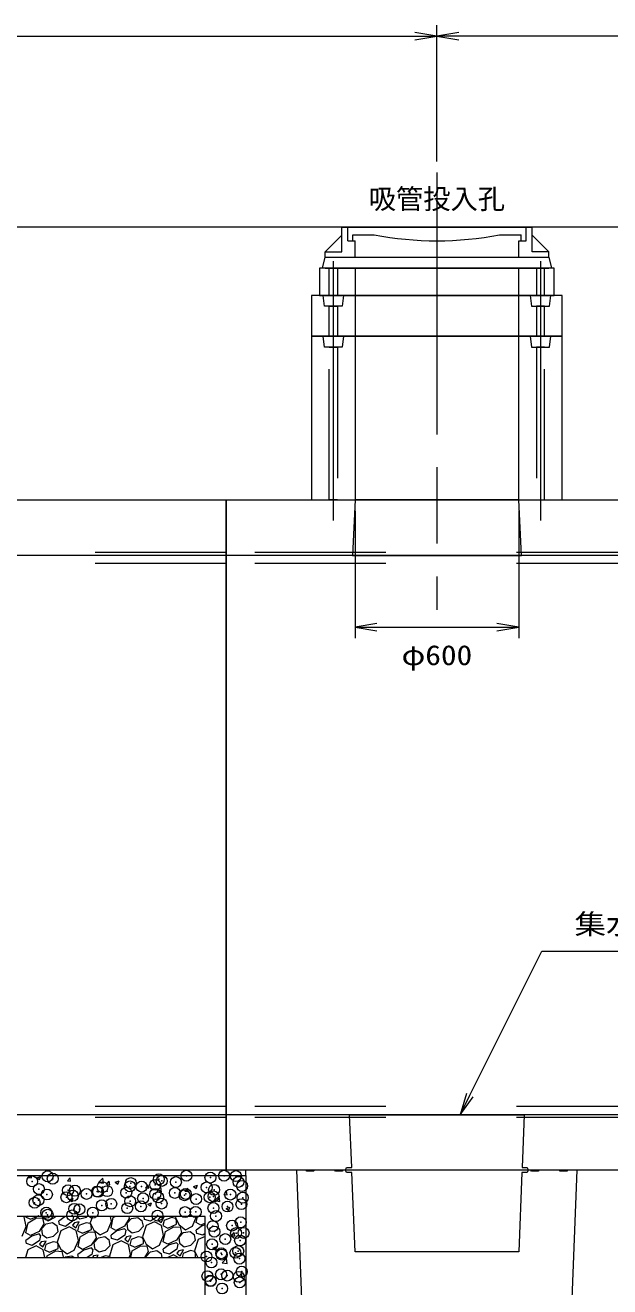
# Model space of a CAD drawing. Units: millimetres at full size; details may follow other scales. Extents: x 37600 to 71200, y -111040 to -87280.
# Drawn here: x 63388 to 65532, y -95914 to -91290 of the extents above; entities that cross this region are included whole.
import ezdxf
from ezdxf.enums import TextEntityAlignment as Align

# ---------------------------------------------------------------- set-up
doc = ezdxf.new("R2010")
doc.units = ezdxf.units.MM
doc.header["$LTSCALE"] = 80.0044
doc.header["$PDMODE"] = 32
doc.header["$PDSIZE"] = 40
doc.linetypes.add('CHAIN', pattern=[18.5, 12, -1.5, 3.5, -1.5])
doc.linetypes.add('DASHED_SPACED', pattern=[12, 6, -6])
for name, color, linetype, lineweight in [('0_2', 4, 'Continuous', 13), ('寸法', 6, 'Continuous', 13), ('文字', 2, 'Continuous', 13), ('ﾊｯﾁﾝｸﾞ', 4, 'Continuous', 9)]:
    doc.layers.add(name, color=color, linetype=linetype, lineweight=lineweight)
doc.styles.add('ＭＳ ゴシック', font='')
doc.styles.get('ＭＳ ゴシック').set_extended_font_data('MS Gothic')

# ---------------------------------------------------------------- blocks, each defined once
blk = doc.blocks.new('open_arrow')
at = {"color": 0, "linetype": 'Continuous', "lineweight": -2}
blk.add_lwpolyline([(7.5, 1.25), (0, 0), (7.5, -1.25)], dxfattribs=at)

msp = doc.modelspace()

# ---------------------------------------------------------------- linework, layer by layer
at = {"layer": '0_2', "color": 2, "linetype": 'CHAIN'}
for p, q in [((64897.5, -91830), (64897.5, -93433)), ((64517.5, -92155), (64517.5, -93105)), ((65277.5, -92155), (65277.5, -93105))]:
    msp.add_line(p, q, dxfattribs=at)
at = {"layer": '0_2'}
for p, q in [((68825, -92030), (52600, -92030)), ((64548.5, -92030), (65246.5, -92030)), ((64548.5, -92120), (64548.5, -92030)), ((64570.5, -92080), (64570.5, -92030)), ((65224.5, -92080), (65224.5, -92030)), ((65246.5, -92120), (65246.5, -92030)), ((64487.5, -92120), (64548.5, -92059)), ((64570.5, -92080), (64597.5, -92080)), ((64589, -92058), (64667.5, -92058)), ((64589, -92080), (64589, -92058)), ((64597.5, -92140), (64597.5, -92080)), ((65127.5, -92058), (65206, -92058)), ((65197.5, -92080), (65224.5, -92080)), ((65197.5, -92140), (65197.5, -92080)), ((65206, -92080), (65206, -92058)), ((65246.5, -92059), (65307.5, -92120)), ((64487.5, -92140), (64487.5, -92120)), ((64487.5, -92120), (64548.5, -92120)), ((64487.5, -92140), (65307.5, -92140)), ((65307.5, -92120), (65246.5, -92120)), ((65307.5, -92140), (65307.5, -92120)), ((64487.5, -92180), (65307.5, -92180))]:
    msp.add_line(p, q, dxfattribs=at)
at = {"layer": '0_2', "linetype": 'DASHED_SPACED'}
for p, q in [((64125, -93223), (59490, -93223)), ((65670, -93223), (64125, -93223)), ((64125, -93263), (59490, -93263)), ((65670, -93263), (64125, -93263)), ((64125, -95253), (59490, -95253)), ((65670, -95253), (64125, -95253)), ((64125, -95293), (59490, -95293)), ((65670, -95293), (64125, -95293))]:
    msp.add_line(p, q, dxfattribs=at)
at = {"layer": '0_2', "color": 3}
for p, q in [((64125, -93233), (59490, -93233)), ((65670, -93233), (64125, -93233)), ((64125, -95283), (59490, -95283)), ((65670, -95283), (64125, -95283))]:
    msp.add_line(p, q, dxfattribs=at)
at = {"layer": '0_2'}
msp.add_lwpolyline([(64487.5, -92140), (65307.5, -92140), (65317.5, -92180), (64477.5, -92180)], close=True, dxfattribs=at)
at = {"layer": '0_2', "color": 3}
for points in [[(64467.5, -92280), (65327.5, -92280), (65327.5, -92180), (64467.5, -92180)], [(64597.5, -92430), (65197.5, -92430), (65197.5, -92180), (64597.5, -92180)], [(64597.5, -92280), (65197.5, -92280), (65197.5, -92180), (64597.5, -92180)], [(64437.5, -92430), (65357.5, -92430), (65357.5, -92280), (64437.5, -92280)], [(64437.5, -93030), (65357.5, -93030), (65357.5, -92430), (64437.5, -92430)], [(64597.5, -93030), (65197.5, -93030), (65197.5, -92430), (64597.5, -92430)], [(64125, -95486), (62580, -95486), (62580, -93030), (64125, -93030)], [(65670, -95486), (64125, -95486), (64125, -93030), (65670, -93030)], [(64587.5, -93233), (65207.5, -93233), (65197.5, -93030), (64597.5, -93030)], [(65209.74, -95477), (65229.02, -95477), (65232.02, -95486), (64562.98, -95486), (64565.98, -95477), (64585.26, -95477), (64577.5, -95283), (65217.5, -95283)]]:
    msp.add_lwpolyline(points, close=True, dxfattribs=at)
at = {"layer": '0_2', "linetype": 'DASHED_SPACED'}
for points in [[(64532.5, -92280), (64502.5, -92280), (64502.5, -92180), (64532.5, -92180)], [(65262.5, -92280), (65292.5, -92280), (65292.5, -92180), (65262.5, -92180)], [(64550, -92320), (64485, -92320), (64480, -92280), (64555, -92280)], [(65245, -92320), (65310, -92320), (65315, -92280), (65240, -92280)], [(64532.5, -92430), (64502.5, -92430), (64502.5, -92320), (64532.5, -92320)], [(65262.5, -92430), (65292.5, -92430), (65292.5, -92320), (65262.5, -92320)], [(64550, -92470), (64485, -92470), (64480, -92430), (64555, -92430)], [(64532.5, -93030), (64502.5, -93030), (64502.5, -92470), (64532.5, -92470)], [(65245, -92470), (65310, -92470), (65315, -92430), (65240, -92430)], [(65262.5, -93030), (65292.5, -93030), (65292.5, -92470), (65262.5, -92470)]]:
    msp.add_lwpolyline(points, close=True, dxfattribs=at)
at = {"layer": '0_2', "color": 3}
for points in [[(64597.5, -92180), (65197.5, -92180), (64597.5, -92180)], [(65392.54, -95989), (65412.54, -95486), (65376.88, -95486), (65374.38, -95490.5), (65349.38, -95490.5), (65346.88, -95486), (65271.88, -95486), (65269.38, -95490.5), (65244.38, -95490.5), (65241.88, -95486), (65232.02, -95486), (65229.02, -95495), (65209.02, -95495), (65197.5, -95786), (64597.5, -95786), (64585.98, -95495), (64565.98, -95495), (64562.98, -95486), (64553.12, -95486), (64550.62, -95490.5), (64525.62, -95490.5), (64523.12, -95486), (64448.12, -95486), (64445.62, -95490.5), (64420.62, -95490.5), (64418.12, -95486), (64382.46, -95486), (64402.46, -95989)]]:
    msp.add_lwpolyline(points, dxfattribs=at)
at = {"layer": '0_2', "color": 7}
for points in [[(53702.5, -95506), (54927.5, -95506), (54927.5, -96089), (56327.5, -96089), (56327.5, -95506), (64197.5, -95506), (64197.5, -96089), (65597.5, -96089), (65597.5, -95506), (66822.5, -95506), (66822.5, -95656), (65747.5, -95656), (65747.5, -96239), (64047.5, -96239), (64047.5, -95656), (56477.5, -95656), (56477.5, -96239), (54777.5, -96239), (54777.5, -95656), (53702.5, -95656)], [(56477.5, -95806), (64047.5, -95806), (64047.5, -95656), (56477.5, -95656)]]:
    msp.add_lwpolyline(points, close=True, dxfattribs=at)
at = {"layer": '0_2'}
msp.add_arc((64897.5, -90866.73), 1213.27, 259.07231, 280.92769, dxfattribs=at)
at = {"layer": '寸法'}
for p, q in [((64897.5, -91790), (64897.5, -91290)), ((64897.5, -91790), (64897.5, -91290)), ((55627.5, -91330), (64897.5, -91330)), ((66675, -91330), (64897.5, -91330)), ((64597.5, -93070), (64597.5, -93536.53)), ((65197.5, -93070), (65197.5, -93536.53)), ((64597.5, -93496.53), (65197.5, -93496.53))]:
    msp.add_line(p, q, dxfattribs=at)
msp.add_lwpolyline([(64982.55, -95283), (65018.33, -95211.45), (65282.55, -94683), (65955.88, -94683)], dxfattribs=at)
at = {"layer": 'ﾊｯﾁﾝｸﾞ'}
for p, q in [((63399.13, -95513.23), (63405.2, -95506)), ((63399.13, -95513.23), (63411.09, -95514.28)), ((63411.09, -95514.28), (63409.56, -95506)), ((63430.56, -95514.23), (63444.57, -95508.85)), ((63430.56, -95514.23), (63440.51, -95520.94)), ((63440.51, -95520.94), (63444.57, -95508.85)), ((63542.58, -95525.78), (63552.23, -95514.29)), ((63554.54, -95526.83), (63552.22, -95514.29)), ((63656.78, -95531.49), (63672.36, -95515.25)), ((63674.52, -95534.29), (63672.31, -95515.3)), ((63542.58, -95525.78), (63554.54, -95526.83)), ((63656.74, -95531.54), (63674.52, -95534.29)), ((63686.04, -95538.33), (63695.68, -95526.84)), ((63686.04, -95538.33), (63697.99, -95539.38)), ((63697.99, -95539.38), (63695.68, -95526.84)), ((63717.99, -95530.25), (63731.99, -95524.87)), ((63717.99, -95530.25), (63727.94, -95536.96)), ((63727.94, -95536.96), (63731.99, -95524.87)), ((63829.49, -95550.88), (63839.13, -95539.39)), ((63829.49, -95550.88), (63841.44, -95551.93)), ((63841.44, -95551.93), (63839.13, -95539.39)), ((63870.19, -95564.64), (63887.97, -95567.4)), ((63870.23, -95564.59), (63885.81, -95548.36)), ((63887.97, -95567.4), (63885.76, -95548.4)), ((63972.94, -95563.43), (63982.58, -95551.94)), ((63972.94, -95563.43), (63984.89, -95564.48)), ((63984.89, -95564.48), (63982.58, -95551.94)), ((64005.42, -95546.26), (64019.42, -95540.89)), ((64005.42, -95546.26), (64015.36, -95552.97)), ((64015.36, -95552.97), (64019.42, -95540.89)), ((64116.39, -95575.98), (64126.03, -95564.49)), ((64128.35, -95577.03), (64126.03, -95564.49)), ((63549.95, -95594.75), (63563.95, -95589.38)), ((63549.95, -95594.75), (63559.89, -95601.46)), ((63559.89, -95601.46), (63563.95, -95589.38)), ((63837.37, -95610.77), (63851.38, -95605.39)), ((63837.37, -95610.77), (63847.32, -95617.48)), ((63847.32, -95617.48), (63851.37, -95605.39)), ((64083.63, -95597.74), (64101.42, -95600.5)), ((64083.68, -95597.7), (64099.26, -95581.46)), ((64101.42, -95600.5), (64099.21, -95581.51)), ((64116.39, -95575.98), (64128.35, -95577.03)), ((63391.47, -95692.6), (63383.67, -95656.68)), ((63388.97, -95656), (63388.7, -95657.01)), ((63388.7, -95657.01), (63406.8, -95665.96)), ((63390.39, -95656), (63395.91, -95653.88)), ((63395.19, -95656), (63395.9, -95653.88)), ((63398.18, -95679.02), (63429.7, -95660.82)), ((63406.8, -95665.96), (63430.09, -95656)), ((63429.7, -95660.82), (63451.76, -95662.63)), ((63433.32, -95656), (63436.52, -95652.18)), ((63437.23, -95656), (63436.52, -95652.18)), ((63450.55, -95656), (63471.78, -95672.09)), ((63471.78, -95672.09), (63497.94, -95658.61)), ((63497.94, -95658.61), (63499.01, -95656)), ((63533.01, -95657.76), (63511.37, -95673.48)), ((63539.15, -95656), (63533.01, -95657.76)), ((63565.3, -95656), (63561.56, -95673.61)), ((63577.31, -95656), (63588.61, -95664.45)), ((63588.61, -95664.45), (63612.72, -95658.62)), ((63612.72, -95658.62), (63615.21, -95656)), ((63634.06, -95656), (63626.53, -95679.74)), ((63703.95, -95673.84), (63700.08, -95656)), ((63702.84, -95697.11), (63710.67, -95660.26)), ((63710.67, -95660.26), (63718.05, -95656)), ((63767.29, -95656), (63769.2, -95663.65)), ((63777.36, -95663.79), (63800.96, -95659.86)), ((63800.96, -95659.86), (63817.34, -95671.42)), ((63825.82, -95666.52), (63824.07, -95656)), ((63872.4, -95656), (63847.56, -95673.37)), ((63880.67, -95660.72), (63874.28, -95669.26)), ((63898.02, -95657.17), (63880.67, -95660.72)), ((63886.13, -95678.58), (63898.02, -95657.17)), ((63923.91, -95660.01), (63897.56, -95670.37)), ((63938.51, -95662.9), (63923.91, -95660.01)), ((63940.6, -95656), (63939.02, -95660.98)), ((63939.02, -95660.98), (63952.51, -95687.15)), ((64001.67, -95691.09), (64016.06, -95656)), ((64015.33, -95678.36), (64020.08, -95656)), ((64124.8, -95626.79), (64138.8, -95621.41)), ((64124.8, -95626.79), (64134.75, -95633.5)), ((64134.74, -95633.5), (64138.8, -95621.41)), ((63376.69, -95728.61), (63391.47, -95692.6)), ((63390.35, -95715.87), (63398.18, -95679.02)), ((63456.71, -95682.41), (63438.95, -95710.44)), ((63448.98, -95699.81), (63464.88, -95682.54)), ((63451.5, -95720.98), (63448.98, -95699.81)), ((63451.76, -95662.63), (63456.71, -95682.41)), ((63464.88, -95682.54), (63488.47, -95678.62)), ((63488.47, -95678.62), (63504.85, -95690.18)), ((63508.59, -95710.65), (63504.85, -95690.18)), ((63513.34, -95685.28), (63511.37, -95673.48)), ((63535.07, -95692.13), (63513.34, -95685.28)), ((63548.97, -95693.8), (63518.47, -95708.18)), ((63561.56, -95673.61), (63535.07, -95692.13)), ((63574.91, -95707.93), (63548.97, -95693.8)), ((63568.18, -95679.48), (63561.8, -95688.02)), ((63561.8, -95688.02), (63573.65, -95697.34)), ((63585.53, -95675.93), (63568.18, -95679.48)), ((63573.65, -95697.34), (63585.53, -95675.93)), ((63582.71, -95743.84), (63574.91, -95707.93)), ((63585.07, -95689.13), (63579.95, -95708.25)), ((63611.42, -95678.77), (63585.07, -95689.13)), ((63598.05, -95717.2), (63630.46, -95703.34)), ((63626.02, -95681.65), (63611.42, -95678.77)), ((63630.22, -95688.93), (63626.02, -95681.65)), ((63626.53, -95679.74), (63640.02, -95705.9)), ((63630.46, -95703.34), (63630.22, -95688.93)), ((63640.02, -95705.9), (63663.02, -95723.34)), ((63689.18, -95709.85), (63703.95, -95673.84)), ((63719.73, -95706.76), (63702.84, -95697.11)), ((63751.44, -95691.69), (63719.73, -95706.76)), ((63752, -95701.06), (63724.25, -95709)), ((63769.2, -95663.65), (63751.44, -95691.69)), ((63756.71, -95706.42), (63752, -95701.06)), ((63756.71, -95706.42), (63752.8, -95724.85)), ((63761.46, -95681.05), (63777.36, -95663.79)), ((63763.99, -95702.22), (63761.46, -95681.05)), ((63762.78, -95702.92), (63779.85, -95715.7)), ((63803.96, -95709.86), (63821.07, -95691.9)), ((63821.07, -95691.9), (63817.34, -95671.42)), ((63830.96, -95689.42), (63817.77, -95730.98)), ((63847.56, -95673.37), (63825.82, -95666.52)), ((63861.46, -95675.05), (63830.96, -95689.42)), ((63887.4, -95689.17), (63861.46, -95675.05)), ((63874.28, -95669.26), (63886.13, -95678.58)), ((63895.2, -95725.08), (63887.4, -95689.17)), ((63897.56, -95670.37), (63892.43, -95689.5)), ((63892.43, -95689.5), (63910.53, -95698.45)), ((63901.91, -95711.51), (63933.43, -95693.31)), ((63910.53, -95698.45), (63942.94, -95684.58)), ((63933.43, -95693.31), (63955.49, -95695.12)), ((63942.71, -95670.17), (63938.51, -95662.9)), ((63942.94, -95684.58), (63942.71, -95670.17)), ((63952.51, -95687.15), (63975.51, -95704.58)), ((63955.49, -95695.12), (63960.44, -95714.89)), ((63975.51, -95704.58), (64001.67, -95691.09)), ((64036.74, -95690.24), (64015.1, -95705.97)), ((64017.07, -95717.77), (64015.1, -95705.97)), ((64032.22, -95688.01), (64015.33, -95678.36)), ((64047.5, -95680.74), (64032.22, -95688.01)), ((64047.5, -95687.17), (64036.74, -95690.24)), ((63411.77, -95727.76), (63390.13, -95743.48)), ((63392.09, -95755.28), (63390.13, -95743.48)), ((63407.24, -95725.52), (63390.35, -95715.87)), ((63438.95, -95710.44), (63407.24, -95725.52)), ((63439.52, -95719.82), (63411.77, -95727.76)), ((63440.32, -95743.61), (63413.83, -95762.13)), ((63444.23, -95725.18), (63439.52, -95719.82)), ((63444.23, -95725.18), (63440.32, -95743.61)), ((63446.94, -95749.48), (63440.55, -95758.02)), ((63464.29, -95745.93), (63446.94, -95749.48)), ((63450.29, -95721.68), (63467.36, -95734.45)), ((63452.4, -95767.34), (63464.29, -95745.93)), ((63490.18, -95748.77), (63463.83, -95759.13)), ((63467.36, -95734.45), (63491.48, -95728.62)), ((63504.78, -95751.65), (63490.18, -95748.77)), ((63491.48, -95728.62), (63508.59, -95710.65)), ((63508.98, -95758.93), (63504.78, -95751.65)), ((63518.47, -95708.18), (63505.29, -95749.74)), ((63505.29, -95749.74), (63518.78, -95775.9)), ((63567.94, -95779.85), (63582.71, -95743.84)), ((63579.95, -95708.25), (63598.05, -95717.2)), ((63581.6, -95767.11), (63589.42, -95730.26)), ((63589.42, -95730.26), (63620.95, -95712.06)), ((63620.95, -95712.06), (63643.01, -95713.88)), ((63647.96, -95733.65), (63630.2, -95761.69)), ((63640.22, -95751.05), (63656.12, -95733.79)), ((63642.75, -95772.22), (63640.22, -95751.05)), ((63643.01, -95713.88), (63647.96, -95733.65)), ((63656.12, -95733.79), (63679.72, -95729.86)), ((63663.02, -95723.34), (63689.18, -95709.85)), ((63679.72, -95729.86), (63696.09, -95741.42)), ((63699.83, -95761.9), (63696.09, -95741.42)), ((63724.25, -95709), (63702.62, -95724.72)), ((63704.58, -95736.52), (63702.62, -95724.72)), ((63726.32, -95743.37), (63704.58, -95736.52)), ((63740.22, -95745.05), (63709.72, -95759.42)), ((63752.8, -95724.85), (63726.32, -95743.37)), ((63766.15, -95759.17), (63740.22, -95745.05)), ((63759.43, -95730.72), (63753.04, -95739.26)), ((63753.04, -95739.26), (63764.89, -95748.58)), ((63776.78, -95727.17), (63759.43, -95730.72)), ((63764.89, -95748.58), (63776.78, -95727.17)), ((63776.31, -95740.37), (63771.19, -95759.5)), ((63802.66, -95730.01), (63776.31, -95740.37)), ((63779.85, -95715.7), (63803.96, -95709.86)), ((63817.26, -95732.9), (63802.66, -95730.01)), ((63821.46, -95740.17), (63817.26, -95732.9)), ((63817.78, -95730.98), (63831.26, -95757.15)), ((63821.7, -95754.58), (63821.46, -95740.17)), ((63880.42, -95761.09), (63895.2, -95725.08)), ((63894.09, -95748.36), (63901.91, -95711.51)), ((63910.97, -95758.01), (63894.09, -95748.36)), ((63942.68, -95742.93), (63910.97, -95758.01)), ((63943.25, -95752.31), (63915.5, -95760.24)), ((63960.44, -95714.89), (63942.68, -95742.93)), ((63947.96, -95757.67), (63943.25, -95752.31)), ((63952.71, -95732.29), (63968.61, -95715.03)), ((63955.23, -95753.47), (63952.71, -95732.29)), ((63954.02, -95754.17), (63971.09, -95766.94)), ((63968.61, -95715.03), (63992.21, -95711.11)), ((63992.21, -95711.11), (64008.58, -95722.67)), ((63995.21, -95761.1), (64012.32, -95743.14)), ((64012.32, -95743.14), (64008.58, -95722.67)), ((64022.2, -95740.67), (64009.02, -95782.23)), ((64038.8, -95724.62), (64017.07, -95717.77)), ((64047.5, -95728.74), (64022.2, -95740.67)), ((64047.5, -95718.53), (64038.8, -95724.62)), ((64144.14, -95726.42), (64153.78, -95714.93)), ((64144.14, -95726.42), (64156.1, -95727.47)), ((64156.1, -95727.47), (64153.78, -95714.93)), ((63397.23, -95778.18), (63388.4, -95806)), ((63413.83, -95762.13), (63392.09, -95755.28)), ((63427.73, -95763.8), (63397.23, -95778.18)), ((63453.67, -95777.93), (63427.73, -95763.8)), ((63440.55, -95758.02), (63452.4, -95767.34)), ((63459.76, -95806), (63453.67, -95777.93)), ((63463.83, -95759.13), (63458.7, -95778.25)), ((63458.7, -95778.25), (63476.8, -95787.2)), ((63466.96, -95806), (63468.18, -95800.26)), ((63468.18, -95800.26), (63499.7, -95782.06)), ((63476.8, -95787.2), (63509.21, -95773.34)), ((63499.7, -95782.06), (63521.76, -95783.88)), ((63509.21, -95773.34), (63508.98, -95758.93)), ((63518.78, -95775.9), (63541.78, -95793.34)), ((63521.76, -95783.88), (63526.71, -95803.65)), ((63534.88, -95803.79), (63558.47, -95799.86)), ((63541.78, -95793.34), (63567.94, -95779.85)), ((63558.47, -95799.86), (63567.17, -95806)), ((63603.01, -95779), (63581.37, -95794.72)), ((63583.25, -95806), (63581.37, -95794.72)), ((63598.49, -95776.76), (63581.6, -95767.11)), ((63630.2, -95761.69), (63598.49, -95776.76)), ((63630.76, -95771.06), (63603.01, -95779)), ((63631.56, -95794.85), (63615.62, -95806)), ((63635.47, -95776.42), (63630.76, -95771.06)), ((63635.47, -95776.42), (63631.56, -95794.85)), ((63655.53, -95797.17), (63638.18, -95800.72)), ((63641.53, -95772.92), (63658.61, -95785.7)), ((63650.63, -95806), (63655.53, -95797.17)), ((63658.61, -95785.7), (63682.72, -95779.86)), ((63681.42, -95800.01), (63666.19, -95806)), ((63696.02, -95802.9), (63681.42, -95800.01)), ((63682.72, -95779.86), (63699.83, -95761.9)), ((63709.72, -95759.42), (63696.53, -95800.98)), ((63773.95, -95795.08), (63766.15, -95759.17)), ((63769.47, -95806), (63773.95, -95795.08)), ((63771.19, -95759.5), (63789.29, -95768.45)), ((63775.47, -95806), (63780.67, -95781.51)), ((63780.67, -95781.51), (63812.19, -95763.31)), ((63789.29, -95768.45), (63821.7, -95754.58)), ((63812.19, -95763.31), (63834.25, -95765.12)), ((63839.2, -95784.89), (63825.83, -95806)), ((63831.26, -95757.15), (63854.26, -95774.58)), ((63831.46, -95802.29), (63847.36, -95785.03)), ((63834.25, -95765.12), (63839.2, -95784.89)), ((63847.36, -95785.03), (63870.96, -95781.11)), ((63854.26, -95774.58), (63880.42, -95761.09)), ((63870.96, -95781.11), (63887.34, -95792.67)), ((63889.77, -95806), (63887.34, -95792.67)), ((63915.5, -95760.24), (63893.86, -95775.97)), ((63895.82, -95787.77), (63893.86, -95775.97)), ((63917.56, -95794.62), (63895.82, -95787.77)), ((63931.46, -95796.29), (63910.86, -95806)), ((63944.05, -95776.09), (63917.56, -95794.62)), ((63949.29, -95806), (63931.46, -95796.29)), ((63947.96, -95757.67), (63944.05, -95776.09)), ((63950.67, -95781.97), (63944.28, -95790.5)), ((63944.28, -95790.5), (63956.13, -95799.83)), ((63968.02, -95778.42), (63950.67, -95781.97)), ((63956.13, -95799.83), (63968.02, -95778.42)), ((63967.56, -95791.62), (63963.7, -95806)), ((63993.91, -95781.25), (63967.56, -95791.62)), ((63971.09, -95766.94), (63995.21, -95761.1)), ((64008.51, -95784.14), (63993.91, -95781.25)), ((64012.71, -95791.42), (64008.51, -95784.14)), ((64009.02, -95782.23), (64021.27, -95806)), ((64012.94, -95805.83), (64012.71, -95791.42)), ((64076.13, -95771.82), (64090.14, -95766.44)), ((64076.13, -95771.82), (64086.08, -95778.53)), ((64086.08, -95778.53), (64090.14, -95766.44)), ((63526.71, -95803.65), (63525.22, -95806)), ((63532.84, -95806), (63534.88, -95803.79)), ((63638.18, -95800.72), (63634.24, -95806)), ((63697.81, -95806), (63696.02, -95802.9)), ((63696.53, -95800.98), (63699.12, -95806)), ((63831.91, -95806), (63831.46, -95802.29)), ((64012.54, -95806), (64012.94, -95805.83)), ((64110.15, -95825.67), (64127.94, -95828.43)), ((64110.19, -95825.62), (64125.77, -95809.39)), ((64127.94, -95828.43), (64125.73, -95809.43)), ((64171.89, -95876.86), (64181.53, -95865.37)), ((64171.89, -95876.86), (64183.85, -95877.91)), ((64183.85, -95877.91), (64181.53, -95865.37)), ((64195.52, -95852.34), (64197.5, -95851.58)), ((64195.52, -95852.34), (64197.5, -95853.68))]:
    msp.add_line(p, q, dxfattribs=at)
msp.add_lwpolyline([(56327.5, -95506), (64197.5, -95506), (64197.5, -95486), (56327.5, -95486)], close=True, dxfattribs=at)
for p in [(63413.22, -95527.46), (63470.07, -95508.92), (63488.97, -95517.48), (63775.23, -95533.62), (63864.86, -95539.95), (63877.91, -95519.54), (63888.66, -95525.61), (63940.6, -95529.98), (63978.93, -95506.74), (64066.91, -95513.35), (64116.98, -95506.76), (64160.58, -95507.75), (64169.86, -95529.49), (63438.03, -95555.48), (63467.64, -95575.5), (63538.75, -95585.68), (63544.8, -95559.99), (63562.66, -95579.74), (63570.33, -95561.42), (63612.73, -95573.15), (63651.56, -95564.5), (63655.39, -95565.66), (63671.35, -95548.62), (63688.48, -95563.17), (63758.33, -95569.02), (63772.02, -95545.63), (63814.79, -95546.54), (63865.09, -95573.53), (63875.48, -95586.12), (63936.58, -95569.53), (63971.86, -95578.04), (63976.5, -95573.31), (64053.22, -95549.51), (64064.37, -95585.64), (64078.62, -95582.55), (64080.38, -95558.32), (64140.11, -95575.67), (64183.07, -95544.24), (64185.38, -95587.06), (63422.11, -95605.7), (63436.35, -95596.37), (63567.9, -95628), (63586.67, -95629.59), (63668.92, -95615.19), (63703.31, -95609.57), (63762.17, -95625.43), (63772.79, -95600.2), (63812.24, -95618.84), (63819.95, -95589.55), (63887.99, -95608.86), (64014.3, -95592.23), (64077.95, -95624.9), (64129.6, -95619.5), (64180.64, -95610.82), (63465.21, -95642.08), (63470.04, -95649.61), (63560.12, -95652.03), (63635.86, -95642.06), (63873.05, -95652.7), (63974.07, -95639.89), (64012.97, -95639.52), (64087.5, -95654.55), (64178.2, -95677.39), (64075.52, -95691.48), (64081.84, -95711.61), (64146.44, -95689.26), (64161.19, -95716.81), (64188.61, -95716.12), (64073.08, -95758.05), (64121.35, -95738.83), (64175.77, -95743.97), (64052.63, -95802.76), (64106.65, -95790.92), (64108.58, -95795.69), (64158.65, -95789.1), (64169.27, -95782.74), (64173.34, -95810.55), (64070.65, -95824.63), (64181.78, -95858.01), (64055.97, -95874.57), (64067.7, -95893.12), (64068.22, -95891.21), (64106.04, -95867.98), (64129.01, -95872.76), (64170.91, -95877.13), (64174.46, -95897.63), (64109.87, -95919.98)]:
    msp.add_point(p, dxfattribs=at)

# ---------------------------------------------------------------- block references
at = {"layer": '寸法', "xscale": 10.7, "yscale": 10.7}
for p, rotation in [((64897.5, -91330), 180), ((65197.5, -93496.53), 180), ((64982.55, -95283), 63.4)]:
    msp.add_blockref('open_arrow', p, dxfattribs=dict(at, rotation=rotation))
for p in [(64897.5, -91330), (64597.5, -93496.53)]:
    msp.add_blockref('open_arrow', p, dxfattribs=at)

# ---------------------------------------------------------------- texts
at = {"layer": '寸法', "style": 'ＭＳ ゴシック', "width": 1.15}
msp.add_text('φ600', height=73.31, dxfattribs=at).set_placement((64897.5, -93598.71), align=Align.MIDDLE_CENTER)
msp.add_text('集水ピット', height=73.31, dxfattribs=at).set_placement((65402.55, -94643), align=Align.BOTTOM_LEFT)
at = {"layer": '文字', "style": 'ＭＳ ゴシック'}
msp.add_text('吸管投入孔', height=73.31, dxfattribs=at).set_placement((64897.5, -91890), align=Align.TOP_CENTER)

doc.saveas('drawing.dxf')
